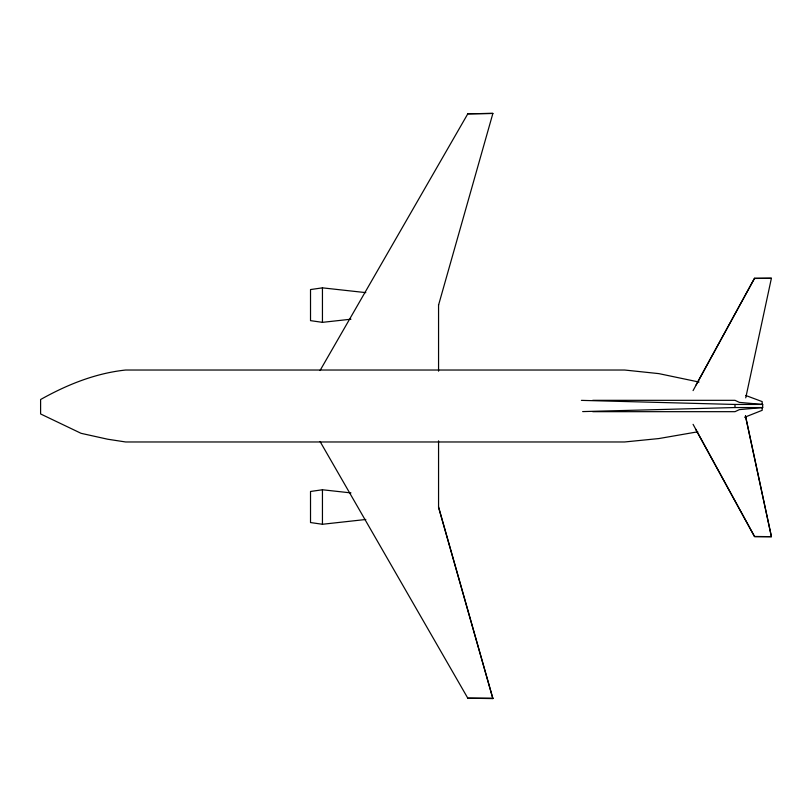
<?xml version="1.0" encoding="UTF-8"?>
<svg xmlns="http://www.w3.org/2000/svg" width="812" height="812" viewBox="0 0 812 812"><rect width="100%" height="100%" fill="white"/><g stroke="black" fill="none" stroke-linecap="round" stroke-linejoin="round"><path stroke-width="1.22" d="M745.741 397.85L771.4 278.262L754.541 278.262L696.117 384.858M438.561 305.068L492.884 113.416L467.813 113.802L320.04 370.526M693.072 390.613L754.541 278.262M744.614 417.277L762.174 410.314L762.174 408.142M697.792 431.801L658.837 438.561L624.631 441.972L125.647 441.972L107.641 439.211L81.048 433.314L40.6 413.958L40.6 399.524C66.96 384.726 95.38 373.236 125.647 370.028L624.631 370.028L658.837 373.621L699.02 382.046M365.816 292.624L322.445 287.854L310.519 289.559L310.519 320.638L322.445 322.344L350.946 319.207M350.946 492.904L322.445 489.768L310.519 491.473L310.519 522.552L322.445 524.268L365.816 519.487M592.73 400.326L734.992 400.326L739.397 402.387L762.691 404.457L762.691 407.543L739.397 409.613L734.992 411.674L592.73 411.674M582.651 411.593L734.992 407.543L762.691 407.543M438.561 506.932L492.884 698.584L467.813 698.198L320.04 441.474M467.813 113.802L492.884 113.416M754.541 278.465L771.4 278.262M581.392 400.367L734.992 404.457L762.691 404.457M693.072 424.331L754.541 536.468L771.4 536.671L754.541 536.671L695.508 428.969M467.813 698.198L492.884 698.198M745.792 395.495L762.174 401.605L762.174 403.787M492.884 698.584L438.561 507.378L438.561 440.845M745.477 415.856L771.4 536.468M745.477 416.059L771.4 536.671M734.992 404.457L734.992 407.543M438.561 304.622L438.561 371.155M322.445 287.854L322.445 322.344M322.445 489.768L322.445 524.268"/></g></svg>
